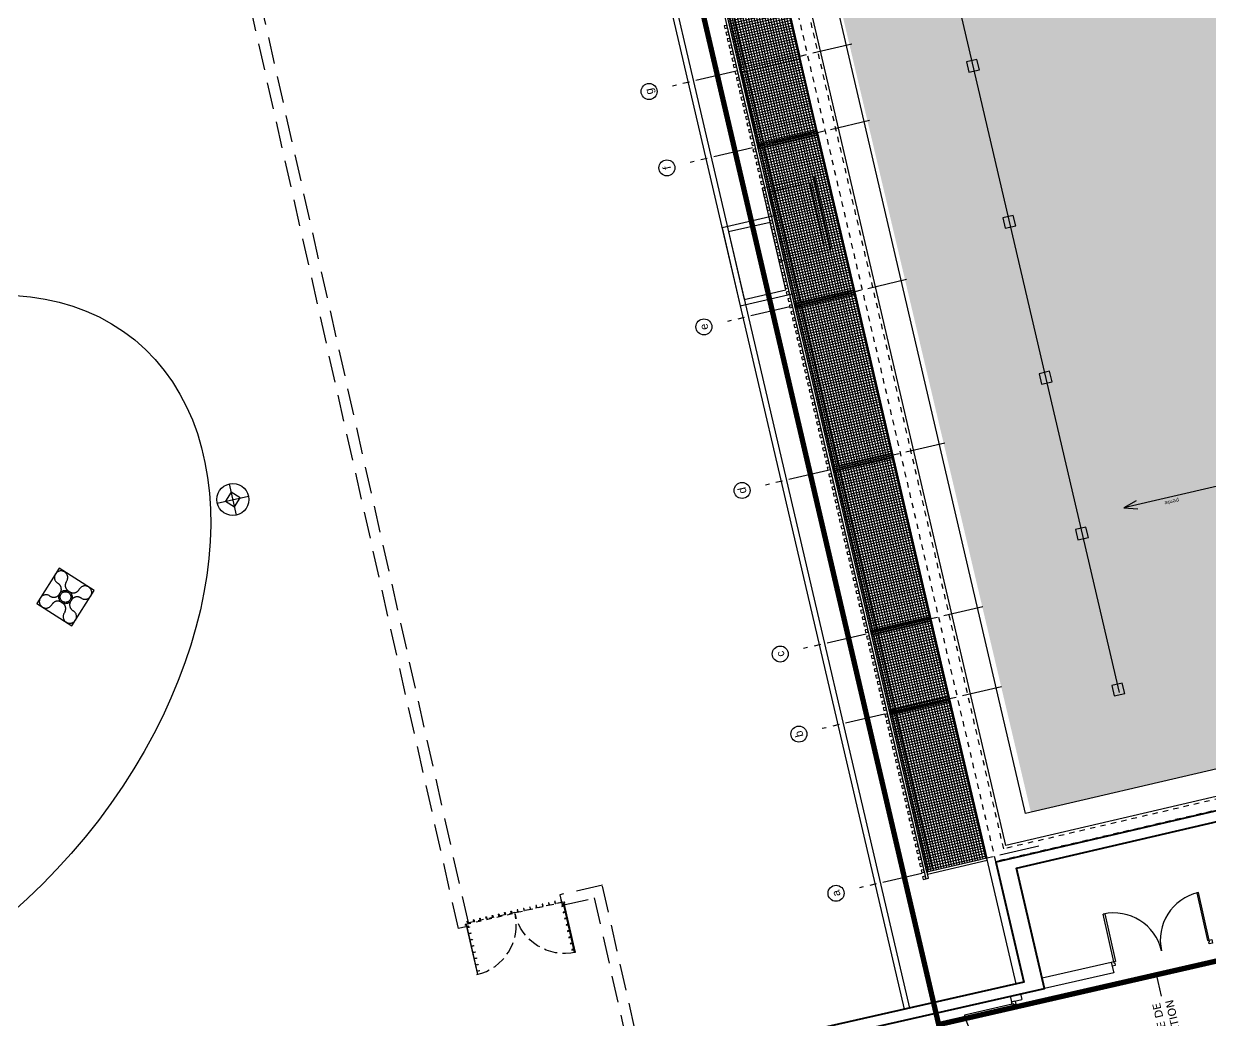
# Model space of a CAD drawing. Header units: metres. Extents: x 595957 to 596103, y 139647 to 139785.
# Drawn here: x 596054.42 to 596076.65, y 139675.33 to 139694.01 of the extents above; entities that cross this region are included whole.
import ezdxf
from ezdxf.enums import TextEntityAlignment as Align

# ---------------------------------------------------------------- set-up
doc = ezdxf.new("R2010")
doc.units = ezdxf.units.M
doc.header["$MEASUREMENT"] = 0
for name, pattern in [('01', [0.15, 0.1, -0.05]), ('03', [0.7, 0.5, -0.2]), ('AXES2', [1.125, 0.75, -0.125, 0.125, -0.125]), ('CACHEx2', [0.75, 0.5, -0.25]), ('DD2', [209.9734, 157.48, -26.2467, 0, -26.2467]), ('POINTILLE', [0.25, 0, -0.25])]:
    doc.linetypes.add(name, pattern=pattern)
for name, color, linetype in [('00-AXE-0.00', 14, 'AXES2'), ('01-SANITAIRE-0.15', 44, 'Continuous'), ('02-VU-POINT-05-0.10', 133, 'POINTILLE'), ('04-VEGET2-0.15', 80, 'Continuous'), ('06-TXT-DETAILS-DIVERS-02.20', 2, 'Continuous'), ('08-VU-0.08', 56, 'Continuous'), ('08-VU-0.13', 44, 'Continuous'), ('08-VU-0.20', 32, 'Continuous'), ('08-VU-0.30', 41, 'Continuous'), ('08-VU-0.35', 30, 'Continuous')]:
    doc.layers.add(name, color=color, linetype=linetype)
doc.layers.add('01-BETON-0.40', color=4, linetype='Continuous', lineweight=40)
doc.styles.add('locaux 20', font='verdana.ttf', dxfattribs={"height": 0.07})
doc.styles.get("Standard").update_dxf_attribs({"font": 'arial.ttf'})
pattern_1 = [(103.12127, (596100.814845, 139671.19803), (-0.04869459, -0.011350643), []), (193.12127, (596100.814845, 139671.19803), (0.011350643, -0.04869459), [])]

# ---------------------------------------------------------------- blocks, each defined once
blk = doc.blocks.new('P180')
for points in [[(-1.85, 0.915), (-1.85, 0), (-1.88, 0), (-1.88, 0.915)], [(-0.08, 0.915), (-0.08, 0), (-0.05, 0), (-0.05, 0.915)], [(0, 0), (0, -0.07), (-0.065, -0.07), (-0.065, -0.03), (-0.05, -0.03), (-0.05, 0)]]:
    blk.add_lwpolyline(points, close=True)
at = {"linetype": 'Continuous'}
blk.add_lwpolyline([(-1.93, 0), (-1.93, -0.07), (-1.865, -0.07), (-1.865, -0.03), (-1.88, -0.03), (-1.88, 0)], close=True, dxfattribs=at)
for centre, start, end in [((-1.88, 0), 0, 90), ((-0.05, 0), 90, 180)]:
    blk.add_arc(centre, 0.915, start, end)
at = {"linetype": 'Continuous', "text_generation_flag": 6}
blk.add_attdef('TEXTE', (-0.188, 0.598), '', height=0.08, rotation=90, dxfattribs=at)
blk = doc.blocks.new('A$C3E0B406B')
at = {"layer": '01-SANITAIRE-0.15'}
for points in [[(0.075, -0.25), (0, 0), (-0.075, -0.25)], [(0, -1.8), (0, 0)]]:
    blk.add_lwpolyline(points, dxfattribs=at)
at = {"layer": '01-SANITAIRE-0.15', "insert": (-0.083, -0.9), "char_height": 0.07, "width": 1.56851, "attachment_point": 5, "rotation": 90, "style": 'locaux 20'}
blk.add_mtext('pente ', dxfattribs=at)
blk = doc.blocks.new('A$C6BB47F20')
for points in [[(-0.038, 0.912), (-0.038, 0.902), (-0.078, 0.902), (-0.078, 0.912)], [(-0.027, 0.022), (-0.027, 0.967), (-0.038, 0.967), (-0.038, 0.022)], [(-0.038, 0.792), (-0.038, 0.782), (-0.078, 0.782), (-0.078, 0.792)], [(-0.038, 0.672), (-0.038, 0.662), (-0.078, 0.662), (-0.078, 0.672)], [(-0.038, 0.552), (-0.038, 0.542), (-0.078, 0.542), (-0.078, 0.552)], [(-0.038, 0.432), (-0.038, 0.422), (-0.078, 0.422), (-0.078, 0.432)], [(-0.038, 0.312), (-0.038, 0.302), (-0.078, 0.302), (-0.078, 0.312)], [(-0.038, 0.192), (-0.038, 0.182), (-0.078, 0.182), (-0.078, 0.192)], [(-0.038, 0.072), (-0.038, 0.062), (-0.078, 0.062), (-0.078, 0.072)]]:
    blk.add_lwpolyline(points, close=True)
at = {"linetype": '01', "ltscale": 0.25}
for points in [[(-0.02, 0), (-0.965, 0), (-0.965, -0.01), (-0.02, -0.01)], [(-0.91, -0.01), (-0.9, -0.01), (-0.9, -0.05), (-0.91, -0.05)], [(-0.79, -0.01), (-0.78, -0.01), (-0.78, -0.05), (-0.79, -0.05)], [(-0.67, -0.01), (-0.66, -0.01), (-0.66, -0.05), (-0.67, -0.05)], [(-0.55, -0.01), (-0.54, -0.01), (-0.54, -0.05), (-0.55, -0.05)], [(-0.43, -0.01), (-0.42, -0.01), (-0.42, -0.05), (-0.43, -0.05)], [(-0.31, -0.01), (-0.3, -0.01), (-0.3, -0.05), (-0.31, -0.05)], [(-0.19, -0.01), (-0.18, -0.01), (-0.18, -0.05), (-0.19, -0.05)], [(-0.07, -0.01), (-0.06, -0.01), (-0.06, -0.05), (-0.07, -0.05)]]:
    blk.add_lwpolyline(points, close=True, dxfattribs=at)
blk.add_circle((-0.013, 0.015), 0.005)
at = {"linetype": '03', "ltscale": 0.5}
blk.add_arc((-0.013, 0.015), 0.952, 90, 180, dxfattribs=at)

msp = doc.modelspace()

# ---------------------------------------------------------------- hatches: boundary and pattern name
at = {"layer": '04-VEGET2-0.15', "true_color": 0x999999}
h = msp.add_hatch(dxfattribs=at)
h.set_pattern_fill('GRASS', color=253, scale=0.25)
h.set_pattern_definition([(193.12127, (596100.81484, 139671.19803), (-0.1320308, -0.21229195), [0.046875, -0.3066784]), (148.12127, (596100.81484, 139671.19803), (-0.1320308, -0.212292), [0.046875, -0.203125]), (238.12127, (596100.81484, 139671.19803), (0.212292, -0.1320308), [0.046875, -0.203125])])
h.paths.add_polyline_path([(596073.292, 139679.229), (596065.542, 139712.036), (596076.314, 139714.546), (596083.966, 139681.717)])
h.paths.add_polyline_path([(596071.677, 139710.327), (596071.54, 139710.911), (596070.956, 139710.775), (596071.092, 139710.191)], flags=16)
h.paths.add_polyline_path([(596075.749, 139711.276), (596075.613, 139711.861), (596075.029, 139711.725), (596075.165, 139711.14)], flags=16)
at = {"layer": '08-VU-0.08'}
h = msp.add_hatch(dxfattribs=at)
h.set_pattern_fill('_USER', color=256, scale=0.05, double=1, pattern_type=0)
h.set_pattern_definition([(103.12127, (596102.25751, 139665.00895), (-0.04869459, -0.011350643), []), (193.12127, (596102.25751, 139665.00895), (0.011350643, -0.04869459), [])])
h.paths.add_polyline_path([(596067.149, 139696.115), (596068.269, 139696.376), (596068.963, 139693.396), (596067.843, 139693.135)])
h = msp.add_hatch(dxfattribs=at)
h.set_pattern_fill('_USER', color=256, scale=0.05, double=1, pattern_type=0)
h.set_pattern_definition(pattern_1)
h.paths.add_polyline_path([(596069.297, 139691.964), (596068.963, 139693.396), (596067.843, 139693.135), (596068.177, 139691.703)])
h = msp.add_hatch(dxfattribs=at)
h.set_pattern_fill('_USER', color=256, scale=0.05, double=1, pattern_type=0)
h.set_pattern_definition(pattern_1)
h.paths.add_polyline_path([(596068.872, 139688.723), (596068.177, 139691.703), (596069.297, 139691.964), (596069.992, 139688.984)])
h = msp.add_hatch(dxfattribs=at)
h.set_pattern_fill('_USER', color=256, scale=0.05, double=1, pattern_type=0)
h.set_pattern_definition([(103.12127, (596103.980536, 139657.61711), (-0.04869459, -0.011350643), []), (193.12127, (596103.980536, 139657.61711), (0.011350643, -0.04869459), [])])
h.paths.add_polyline_path([(596068.872, 139688.723), (596069.992, 139688.984), (596070.706, 139685.919), (596069.586, 139685.658)])
h = msp.add_hatch(dxfattribs=at)
h.set_pattern_fill('_USER', color=256, scale=0.05, double=1, pattern_type=0)
h.set_pattern_definition(pattern_1)
h.paths.add_polyline_path([(596069.586, 139685.658), (596070.706, 139685.919), (596071.421, 139682.853), (596070.301, 139682.592)])
h = msp.add_hatch(dxfattribs=at)
h.set_pattern_fill('_USER', color=256, scale=0.05, double=1, pattern_type=0)
h.set_pattern_definition(pattern_1)
h.paths.add_polyline_path([(596070.65, 139681.092), (596070.301, 139682.592), (596071.421, 139682.853), (596071.77, 139681.353)])
h = msp.add_hatch(dxfattribs=at)
h.set_pattern_fill('_USER', color=256, scale=0.05, double=1, pattern_type=0)
h.set_pattern_definition([(103.12127, (596105.760317, 139649.9818), (-0.04869459, -0.011350643), []), (193.12127, (596105.760317, 139649.9818), (0.011350643, -0.04869459), [])])
h.paths.add_polyline_path([(596070.65, 139681.092), (596071.77, 139681.353), (596072.466, 139678.368), (596071.346, 139678.107)])

# ---------------------------------------------------------------- linework, layer by layer
at = {"layer": '00-AXE-0.00'}
for p, q in [((596069.937, 139693.623), (596066.577, 139692.839)), ((596070.271, 139692.191), (596066.911, 139691.408)), ((596070.965, 139689.211), (596067.606, 139688.428)), ((596071.68, 139686.146), (596068.32, 139685.362)), ((596072.395, 139683.08), (596069.035, 139682.297)), ((596072.744, 139681.58), (596069.384, 139680.797)), ((596073.44, 139678.595), (596070.08, 139677.812))]:
    msp.add_line(p, q, dxfattribs=at)
at = {"layer": '00-AXE-0.00', "linetype": 'Continuous'}
for centre in [(596066.139, 139692.737), (596066.473, 139691.306), (596067.167, 139688.326), (596067.882, 139685.26), (596068.596, 139682.195), (596068.946, 139680.695), (596069.642, 139677.71)]:
    msp.add_circle(centre, 0.15, dxfattribs=at)
at = {"layer": '01-BETON-0.40'}
msp.add_lwpolyline([(596034.37, 139667.045), (596073.548, 139675.927), (596073.023, 139678.18), (596081.399, 139680.132), (596081.353, 139680.327), (596072.637, 139678.295), (596073.162, 139676.045), (596034.52, 139667.284)], dxfattribs=at)
at = {"layer": '02-VU-POINT-05-0.10', "ltscale": 0.25}
for points in [[(596072.635, 139678.305), (596064.642, 139712.596), (596076.874, 139715.447), (596084.867, 139681.156)], [(596072.784, 139678.545), (596064.882, 139712.446), (596076.724, 139715.207), (596084.627, 139681.306)]]:
    msp.add_lwpolyline(points, close=True, dxfattribs=at)
at = {"layer": '06-TXT-DETAILS-DIVERS-02.20', "color": 251, "linetype": '03', "true_color": 0x666666, "const_width": 0.1}
msp.add_lwpolyline([(596087.258, 139730.178), (596072.101, 139726.644), (596074.723, 139715.396), (596062.852, 139712.629), (596071.565, 139675.25), (596082.566, 139677.767), (596083.039, 139675.68), (596087.776, 139676.754), (596089.744, 139668.309), (596100.862, 139670.898)], dxfattribs=at)
at = {"layer": '06-TXT-DETAILS-DIVERS-02.20'}
msp.add_lwpolyline([(596075.641, 139676.195), (596075.737, 139675.78)], dxfattribs=at)
at = {"layer": '08-VU-0.08', "linetype": 'CACHEx2'}
msp.add_lwpolyline([(596053.56, 139717.891), (596062.762, 139677.093), (596062.567, 139677.049), (596053.365, 139717.847)], close=True, dxfattribs=at)
at = {"layer": '08-VU-0.08'}
for points in [[(596073.195, 139679.206), (596065.542, 139712.036), (596076.314, 139714.546), (596083.966, 139681.717)], [(596067.149, 139696.115), (596068.269, 139696.376), (596068.963, 139693.396), (596067.843, 139693.135)], [(596069.297, 139691.964), (596068.963, 139693.396), (596067.843, 139693.135), (596068.177, 139691.703)], [(596068.872, 139688.723), (596068.177, 139691.703), (596069.297, 139691.964), (596069.992, 139688.984)], [(596068.568, 139689.558), (596069.542, 139689.785), (596069.23, 139691.146), (596068.255, 139690.923)], [(596068.643, 139689.678), (596069.422, 139689.859), (596069.155, 139691.026), (596068.375, 139690.848)], [(596068.819, 139688.943), (596068.482, 139690.405), (596067.508, 139690.18), (596067.845, 139688.719)], [(596068.699, 139689.018), (596068.407, 139690.285), (596067.627, 139690.105), (596067.92, 139688.838)], [(596068.872, 139688.723), (596069.992, 139688.984), (596070.706, 139685.919), (596069.586, 139685.658)], [(596069.586, 139685.658), (596070.706, 139685.919), (596071.421, 139682.853), (596070.301, 139682.592)], [(596070.65, 139681.092), (596070.301, 139682.592), (596071.421, 139682.853), (596071.77, 139681.353)], [(596070.65, 139681.092), (596071.77, 139681.353), (596072.466, 139678.368), (596071.346, 139678.107)]]:
    msp.add_lwpolyline(points, close=True, dxfattribs=at)
at = {"layer": '08-VU-0.08', "linetype": 'CACHEx2'}
msp.add_lwpolyline([(596066.039, 139674.43), (596065.264, 139677.863), (596064.464, 139677.682), (596064.508, 139677.487), (596065.113, 139677.623), (596065.844, 139674.386)], dxfattribs=at)
at = {"layer": '08-VU-0.13'}
for p, q in [((596067.729, 139693.186), (596067.777, 139693.197)), ((596067.785, 139692.943), (596067.834, 139692.954)), ((596068.154, 139691.36), (596068.203, 139691.372)), ((596068.211, 139691.117), (596068.26, 139691.128)), ((596068.58, 139689.534), (596068.628, 139689.546)), ((596068.637, 139689.291), (596068.685, 139689.302)), ((596069.005, 139687.708), (596069.054, 139687.72)), ((596069.062, 139687.465), (596069.111, 139687.476)), ((596069.431, 139685.883), (596069.48, 139685.894)), ((596069.8, 139684.3), (596069.849, 139684.311)), ((596070.169, 139682.718), (596070.217, 139682.729)), ((596070.538, 139681.135), (596070.586, 139681.147)), ((596070.906, 139679.553), (596070.955, 139679.564))]:
    msp.add_line(p, q, dxfattribs=at)
for points in [[(596064.462, 139712.708), (596062.37, 139712.22), (596070.921, 139675.537)], [(596064.484, 139712.611), (596062.49, 139712.146), (596071.018, 139675.559)]]:
    msp.add_lwpolyline(points, dxfattribs=at)
for points in [[(596063.283, 139712.479), (596071.324, 139677.982), (596071.373, 139677.993), (596063.331, 139712.49)], [(596067.547, 139693.965), (596067.558, 139693.916), (596067.607, 139693.928), (596067.596, 139693.976)], [(596067.575, 139693.843), (596067.587, 139693.795), (596067.635, 139693.806), (596067.624, 139693.855)], [(596067.604, 139693.722), (596067.615, 139693.673), (596067.664, 139693.684), (596067.652, 139693.733)], [(596067.632, 139693.6), (596067.643, 139693.551), (596067.692, 139693.563), (596067.681, 139693.611)], [(596067.66, 139693.478), (596067.672, 139693.43), (596067.72, 139693.441), (596067.709, 139693.49)], [(596067.689, 139693.356), (596067.7, 139693.308), (596067.749, 139693.319), (596067.738, 139693.368)], [(596067.717, 139693.235), (596067.729, 139693.186), (596067.777, 139693.197), (596067.766, 139693.246)], [(596067.746, 139693.113), (596067.757, 139693.064), (596067.806, 139693.076), (596067.794, 139693.124)], [(596067.774, 139692.991), (596067.785, 139692.943), (596067.834, 139692.954), (596067.823, 139693.003)], [(596067.802, 139692.87), (596067.814, 139692.821), (596067.862, 139692.832), (596067.851, 139692.881)], [(596067.831, 139692.748), (596067.842, 139692.699), (596067.891, 139692.711), (596067.879, 139692.759)], [(596067.859, 139692.626), (596067.87, 139692.577), (596067.919, 139692.589), (596067.908, 139692.637)], [(596067.887, 139692.504), (596067.899, 139692.456), (596067.947, 139692.467), (596067.936, 139692.516)], [(596067.916, 139692.383), (596067.927, 139692.334), (596067.976, 139692.345), (596067.965, 139692.394)], [(596067.944, 139692.261), (596067.956, 139692.212), (596068.004, 139692.224), (596067.993, 139692.272)], [(596067.973, 139692.139), (596067.984, 139692.091), (596068.033, 139692.102), (596068.021, 139692.151)], [(596068.001, 139692.017), (596068.012, 139691.969), (596068.061, 139691.98), (596068.05, 139692.029)], [(596068.029, 139691.896), (596068.041, 139691.847), (596068.089, 139691.858), (596068.078, 139691.907)], [(596068.058, 139691.774), (596068.069, 139691.725), (596068.118, 139691.737), (596068.106, 139691.785)], [(596068.086, 139691.652), (596068.097, 139691.604), (596068.146, 139691.615), (596068.135, 139691.664)], [(596068.114, 139691.531), (596068.126, 139691.482), (596068.174, 139691.493), (596068.163, 139691.542)], [(596068.143, 139691.409), (596068.154, 139691.36), (596068.203, 139691.372), (596068.192, 139691.42)], [(596068.171, 139691.287), (596068.183, 139691.238), (596068.231, 139691.25), (596068.22, 139691.298)], [(596068.2, 139691.165), (596068.211, 139691.117), (596068.26, 139691.128), (596068.248, 139691.177)], [(596068.228, 139691.044), (596068.239, 139690.995), (596068.288, 139691.006), (596068.277, 139691.055)], [(596068.256, 139690.922), (596068.268, 139690.873), (596068.316, 139690.885), (596068.305, 139690.933)], [(596068.285, 139690.8), (596068.296, 139690.752), (596068.345, 139690.763), (596068.333, 139690.812)], [(596068.313, 139690.679), (596068.324, 139690.63), (596068.373, 139690.641), (596068.362, 139690.69)], [(596068.341, 139690.557), (596068.353, 139690.508), (596068.401, 139690.519), (596068.39, 139690.568)], [(596068.37, 139690.435), (596068.381, 139690.386), (596068.43, 139690.398), (596068.418, 139690.446)], [(596068.398, 139690.313), (596068.41, 139690.265), (596068.458, 139690.276), (596068.447, 139690.325)], [(596068.427, 139690.192), (596068.438, 139690.143), (596068.487, 139690.154), (596068.475, 139690.203)], [(596068.455, 139690.07), (596068.466, 139690.021), (596068.515, 139690.033), (596068.504, 139690.081)], [(596068.483, 139689.948), (596068.495, 139689.899), (596068.543, 139689.911), (596068.532, 139689.96)], [(596068.512, 139689.826), (596068.523, 139689.778), (596068.572, 139689.789), (596068.56, 139689.838)], [(596068.54, 139689.705), (596068.551, 139689.656), (596068.6, 139689.667), (596068.589, 139689.716)], [(596068.568, 139689.583), (596068.58, 139689.534), (596068.628, 139689.546), (596068.617, 139689.594)], [(596068.597, 139689.461), (596068.608, 139689.413), (596068.657, 139689.424), (596068.645, 139689.473)], [(596068.625, 139689.34), (596068.637, 139689.291), (596068.685, 139689.302), (596068.674, 139689.351)], [(596068.654, 139689.218), (596068.665, 139689.169), (596068.714, 139689.18), (596068.702, 139689.229)], [(596068.682, 139689.096), (596068.693, 139689.047), (596068.742, 139689.059), (596068.731, 139689.107)], [(596068.71, 139688.974), (596068.722, 139688.926), (596068.77, 139688.937), (596068.759, 139688.986)], [(596068.739, 139688.853), (596068.75, 139688.804), (596068.799, 139688.815), (596068.787, 139688.864)], [(596068.767, 139688.731), (596068.778, 139688.682), (596068.827, 139688.694), (596068.816, 139688.742)], [(596068.795, 139688.609), (596068.807, 139688.561), (596068.855, 139688.572), (596068.844, 139688.621)], [(596068.824, 139688.487), (596068.835, 139688.439), (596068.884, 139688.45), (596068.872, 139688.499)], [(596068.852, 139688.366), (596068.864, 139688.317), (596068.912, 139688.328), (596068.901, 139688.377)], [(596068.881, 139688.244), (596068.892, 139688.195), (596068.941, 139688.207), (596068.929, 139688.255)], [(596068.909, 139688.122), (596068.92, 139688.074), (596068.969, 139688.085), (596068.958, 139688.134)], [(596068.937, 139688.001), (596068.949, 139687.952), (596068.997, 139687.963), (596068.986, 139688.012)], [(596068.966, 139687.879), (596068.977, 139687.83), (596069.026, 139687.842), (596069.014, 139687.89)], [(596068.994, 139687.757), (596069.005, 139687.708), (596069.054, 139687.72), (596069.043, 139687.768)], [(596069.022, 139687.635), (596069.034, 139687.587), (596069.082, 139687.598), (596069.071, 139687.647)], [(596069.051, 139687.514), (596069.062, 139687.465), (596069.111, 139687.476), (596069.099, 139687.525)], [(596069.079, 139687.392), (596069.09, 139687.343), (596069.139, 139687.355), (596069.128, 139687.403)], [(596069.108, 139687.27), (596069.119, 139687.222), (596069.168, 139687.233), (596069.156, 139687.282)], [(596069.136, 139687.148), (596069.147, 139687.1), (596069.196, 139687.111), (596069.185, 139687.16)], [(596069.164, 139687.027), (596069.176, 139686.978), (596069.224, 139686.989), (596069.213, 139687.038)], [(596069.193, 139686.905), (596069.204, 139686.856), (596069.253, 139686.868), (596069.241, 139686.916)], [(596069.221, 139686.783), (596069.232, 139686.735), (596069.281, 139686.746), (596069.27, 139686.795)], [(596069.249, 139686.662), (596069.261, 139686.613), (596069.309, 139686.624), (596069.298, 139686.673)], [(596069.278, 139686.54), (596069.289, 139686.491), (596069.338, 139686.503), (596069.326, 139686.551)], [(596069.306, 139686.418), (596069.317, 139686.369), (596069.366, 139686.381), (596069.355, 139686.429)], [(596069.335, 139686.296), (596069.346, 139686.248), (596069.395, 139686.259), (596069.383, 139686.308)], [(596069.363, 139686.175), (596069.374, 139686.126), (596069.423, 139686.137), (596069.412, 139686.186)], [(596069.391, 139686.053), (596069.403, 139686.004), (596069.451, 139686.016), (596069.44, 139686.064)], [(596069.42, 139685.931), (596069.431, 139685.883), (596069.48, 139685.894), (596069.468, 139685.943)], [(596069.448, 139685.809), (596069.459, 139685.761), (596069.508, 139685.772), (596069.497, 139685.821)], [(596069.476, 139685.688), (596069.488, 139685.639), (596069.536, 139685.65), (596069.525, 139685.699)], [(596069.505, 139685.566), (596069.516, 139685.517), (596069.565, 139685.529), (596069.553, 139685.577)], [(596069.533, 139685.444), (596069.544, 139685.396), (596069.593, 139685.407), (596069.582, 139685.456)], [(596069.562, 139685.323), (596069.573, 139685.274), (596069.622, 139685.285), (596069.61, 139685.334)], [(596069.59, 139685.201), (596069.601, 139685.152), (596069.65, 139685.164), (596069.639, 139685.212)], [(596069.618, 139685.079), (596069.63, 139685.03), (596069.678, 139685.042), (596069.667, 139685.091)], [(596069.647, 139684.957), (596069.658, 139684.909), (596069.707, 139684.92), (596069.695, 139684.969)], [(596069.675, 139684.836), (596069.686, 139684.787), (596069.735, 139684.798), (596069.724, 139684.847)], [(596069.703, 139684.714), (596069.715, 139684.665), (596069.763, 139684.677), (596069.752, 139684.725)], [(596069.732, 139684.592), (596069.743, 139684.544), (596069.792, 139684.555), (596069.78, 139684.604)], [(596069.76, 139684.471), (596069.771, 139684.422), (596069.82, 139684.433), (596069.809, 139684.482)], [(596069.788, 139684.349), (596069.8, 139684.3), (596069.849, 139684.311), (596069.837, 139684.36)], [(596069.817, 139684.227), (596069.828, 139684.178), (596069.877, 139684.19), (596069.866, 139684.238)], [(596069.845, 139684.105), (596069.857, 139684.057), (596069.905, 139684.068), (596069.894, 139684.117)], [(596069.874, 139683.984), (596069.885, 139683.935), (596069.934, 139683.946), (596069.922, 139683.995)], [(596069.902, 139683.862), (596069.913, 139683.813), (596069.962, 139683.825), (596069.951, 139683.873)], [(596069.93, 139683.74), (596069.942, 139683.692), (596069.99, 139683.703), (596069.979, 139683.752)], [(596069.959, 139683.618), (596069.97, 139683.57), (596070.019, 139683.581), (596070.007, 139683.63)], [(596069.987, 139683.497), (596069.998, 139683.448), (596070.047, 139683.459), (596070.036, 139683.508)], [(596070.015, 139683.375), (596070.027, 139683.326), (596070.076, 139683.338), (596070.064, 139683.386)], [(596070.044, 139683.253), (596070.055, 139683.205), (596070.104, 139683.216), (596070.093, 139683.265)], [(596070.072, 139683.132), (596070.084, 139683.083), (596070.132, 139683.094), (596070.121, 139683.143)], [(596070.101, 139683.01), (596070.112, 139682.961), (596070.161, 139682.973), (596070.149, 139683.021)], [(596070.129, 139682.888), (596070.14, 139682.839), (596070.189, 139682.851), (596070.178, 139682.899)], [(596070.157, 139682.766), (596070.169, 139682.718), (596070.217, 139682.729), (596070.206, 139682.778)], [(596070.186, 139682.645), (596070.197, 139682.596), (596070.246, 139682.607), (596070.234, 139682.656)], [(596070.214, 139682.523), (596070.225, 139682.474), (596070.274, 139682.486), (596070.263, 139682.534)], [(596070.242, 139682.401), (596070.254, 139682.353), (596070.303, 139682.364), (596070.291, 139682.413)], [(596070.271, 139682.279), (596070.282, 139682.231), (596070.331, 139682.242), (596070.32, 139682.291)], [(596070.299, 139682.158), (596070.311, 139682.109), (596070.359, 139682.12), (596070.348, 139682.169)], [(596070.328, 139682.036), (596070.339, 139681.987), (596070.388, 139681.999), (596070.376, 139682.047)], [(596070.356, 139681.914), (596070.367, 139681.866), (596070.416, 139681.877), (596070.405, 139681.926)], [(596070.384, 139681.793), (596070.396, 139681.744), (596070.444, 139681.755), (596070.433, 139681.804)], [(596070.413, 139681.671), (596070.424, 139681.622), (596070.473, 139681.634), (596070.461, 139681.682)], [(596070.441, 139681.549), (596070.452, 139681.5), (596070.501, 139681.512), (596070.49, 139681.56)], [(596070.469, 139681.427), (596070.481, 139681.379), (596070.53, 139681.39), (596070.518, 139681.439)], [(596070.498, 139681.306), (596070.509, 139681.257), (596070.558, 139681.268), (596070.547, 139681.317)], [(596070.526, 139681.184), (596070.538, 139681.135), (596070.586, 139681.147), (596070.575, 139681.195)], [(596070.555, 139681.062), (596070.566, 139681.014), (596070.615, 139681.025), (596070.603, 139681.074)], [(596070.583, 139680.941), (596070.594, 139680.892), (596070.643, 139680.903), (596070.632, 139680.952)], [(596070.611, 139680.819), (596070.623, 139680.77), (596070.671, 139680.781), (596070.66, 139680.83)], [(596070.64, 139680.697), (596070.651, 139680.648), (596070.7, 139680.66), (596070.688, 139680.708)], [(596070.668, 139680.575), (596070.679, 139680.527), (596070.728, 139680.538), (596070.717, 139680.587)], [(596070.696, 139680.454), (596070.708, 139680.405), (596070.757, 139680.416), (596070.745, 139680.465)], [(596070.725, 139680.332), (596070.736, 139680.283), (596070.785, 139680.295), (596070.774, 139680.343)], [(596070.753, 139680.21), (596070.765, 139680.161), (596070.813, 139680.173), (596070.802, 139680.222)], [(596070.782, 139680.088), (596070.793, 139680.04), (596070.842, 139680.051), (596070.83, 139680.1)], [(596070.81, 139679.967), (596070.821, 139679.918), (596070.87, 139679.929), (596070.859, 139679.978)], [(596070.838, 139679.845), (596070.85, 139679.796), (596070.898, 139679.808), (596070.887, 139679.856)], [(596070.867, 139679.723), (596070.878, 139679.675), (596070.927, 139679.686), (596070.915, 139679.735)], [(596070.895, 139679.602), (596070.906, 139679.553), (596070.955, 139679.564), (596070.944, 139679.613)], [(596070.923, 139679.48), (596070.935, 139679.431), (596070.983, 139679.442), (596070.972, 139679.491)], [(596070.952, 139679.358), (596070.963, 139679.309), (596071.012, 139679.321), (596071.001, 139679.369)], [(596070.98, 139679.236), (596070.992, 139679.188), (596071.04, 139679.199), (596071.029, 139679.248)], [(596071.009, 139679.115), (596071.02, 139679.066), (596071.069, 139679.077), (596071.057, 139679.126)], [(596071.037, 139678.993), (596071.048, 139678.944), (596071.097, 139678.956), (596071.086, 139679.004)], [(596071.065, 139678.871), (596071.077, 139678.823), (596071.125, 139678.834), (596071.114, 139678.883)], [(596071.094, 139678.749), (596071.105, 139678.701), (596071.154, 139678.712), (596071.142, 139678.761)], [(596071.122, 139678.628), (596071.133, 139678.579), (596071.182, 139678.59), (596071.171, 139678.639)], [(596071.15, 139678.506), (596071.162, 139678.457), (596071.21, 139678.469), (596071.199, 139678.517)], [(596071.179, 139678.384), (596071.19, 139678.336), (596071.239, 139678.347), (596071.228, 139678.396)], [(596071.207, 139678.263), (596071.219, 139678.214), (596071.267, 139678.225), (596071.256, 139678.274)], [(596071.236, 139678.141), (596071.247, 139678.092), (596071.296, 139678.104), (596071.284, 139678.152)], [(596071.264, 139678.019), (596071.275, 139677.97), (596071.324, 139677.982), (596071.313, 139678.03)]]:
    msp.add_lwpolyline(points, close=True, dxfattribs=at)
at = {"layer": '08-VU-0.20'}
for p, q in [((596068.12, 139710.747), (596074.944, 139681.473)), ((596058.407, 139684.797, 60.628), (596058.276, 139685.382, 60.628)), ((596058.049, 139685.024, 60.628), (596058.634, 139685.155, 60.628))]:
    msp.add_line(p, q, dxfattribs=at)
at = {"layer": '08-VU-0.20', "color": 251, "true_color": 0x666666}
for p, q in [((596074.8, 139676.416), (596073.503, 139676.122)), ((596074.8, 139676.416), (596074.844, 139676.221)), ((596074.844, 139676.221), (596073.548, 139675.927)), ((596072.906, 139675.782), (596072.929, 139675.679)), ((596072.929, 139675.679), (596073.124, 139675.723)), ((596073.101, 139675.826), (596073.124, 139675.723))]:
    msp.add_line(p, q, dxfattribs=at)
at = {"layer": '08-VU-0.20'}
for points in [[(596067.868, 139693.181), (596067.946, 139693.2), (596067.27, 139696.102), (596067.192, 139696.084)], [(596067.834, 139693.174), (596067.852, 139693.096), (596068.972, 139693.357), (596068.954, 139693.435)], [(596072.132, 139693.097), (596072.327, 139693.142), (596072.281, 139693.337), (596072.087, 139693.292)], [(596068.202, 139691.75), (596068.28, 139691.768), (596067.964, 139693.122), (596067.886, 139693.104)], [(596068.168, 139691.742), (596068.186, 139691.664), (596069.306, 139691.925), (596069.288, 139692.003)], [(596068.897, 139688.77), (596068.975, 139688.788), (596068.298, 139691.69), (596068.22, 139691.672)], [(596072.813, 139690.175), (596073.008, 139690.22), (596072.962, 139690.415), (596072.768, 139690.37)], [(596068.863, 139688.762), (596068.881, 139688.684), (596070.001, 139688.945), (596069.982, 139689.023)], [(596069.611, 139685.704), (596069.689, 139685.723), (596068.993, 139688.71), (596068.915, 139688.692)], [(596073.494, 139687.253), (596073.689, 139687.299), (596073.643, 139687.494), (596073.449, 139687.448)], [(596069.577, 139685.696), (596069.595, 139685.619), (596070.715, 139685.88), (596070.697, 139685.958)], [(596070.326, 139682.639), (596070.404, 139682.657), (596069.707, 139685.645), (596069.629, 139685.626)], [(596074.175, 139684.332), (596074.37, 139684.377), (596074.325, 139684.572), (596074.13, 139684.526)], [(596070.292, 139682.631), (596070.31, 139682.553), (596071.43, 139682.814), (596071.412, 139682.892)], [(596070.675, 139681.139), (596070.753, 139681.157), (596070.422, 139682.579), (596070.344, 139682.561)], [(596074.856, 139681.41), (596075.051, 139681.455), (596075.006, 139681.65), (596074.811, 139681.605)], [(596070.641, 139681.131), (596070.659, 139681.053), (596071.779, 139681.314), (596071.761, 139681.392)], [(596071.371, 139678.154), (596071.449, 139678.172), (596070.771, 139681.08), (596070.693, 139681.061)], [(596071.337, 139678.146), (596071.355, 139678.068), (596072.475, 139678.33), (596072.457, 139678.407)]]:
    msp.add_lwpolyline(points, close=True, dxfattribs=at)
at = {"layer": '08-VU-0.20', "elevation": 60.628}
msp.add_lwpolyline([(596058.373, 139684.952), (596058.479, 139685.121), (596058.31, 139685.228), (596058.204, 139685.059)], close=True, dxfattribs=at)
at = {"layer": '08-VU-0.20', "linetype": 'DD2', "elevation": 0}
msp.add_lwpolyline([(596055.325, 139682.725), (596055.742, 139683.384), (596055.083, 139683.801), (596054.666, 139683.142)], close=True, dxfattribs=at)
for points in [[(596055.271, 139683.369, -0.448569), (596055.218, 139683.549, 2.639841), (596055.055, 139683.523, -0.448569), (596055.107, 139683.343, 0.997779)], [(596055.271, 139683.369, 0.448569), (596055.456, 139683.399, -2.639841), (596055.503, 139683.239, 0.448569), (596055.317, 139683.209, -0.997779)], [(596055.137, 139683.157, 0.448569), (596054.952, 139683.127, -2.639841), (596054.905, 139683.286, 0.448569), (596055.09, 139683.316, -0.997779)], [(596055.137, 139683.157, -0.448569), (596055.189, 139682.977, 2.639841), (596055.353, 139683.003, -0.448569), (596055.301, 139683.183, 0.997779)]]:
    msp.add_lwpolyline(points, format="xyb", dxfattribs=at)
at = {"layer": '08-VU-0.20'}
msp.add_circle((596058.341, 139685.09, 60.628), 0.3, dxfattribs=at)
at = {"layer": '08-VU-0.20', "linetype": 'DD2'}
for radius in [0.125, 0.1]:
    msp.add_circle((596055.204, 139683.263, 0), radius, dxfattribs=at)
msp.add_arc((596055.742, 139683.384, 0), 1.1, 192.5138, 192.8358, dxfattribs=at)
at = {"layer": '08-VU-0.20'}
msp.add_ellipse((596051.557, 139682.051, 0), major_axis=(-4.944, -6.029), ratio=0.665702, start_param=-1.570796, end_param=4.712389, dxfattribs=at)
at = {"layer": '08-VU-0.30'}
msp.add_lwpolyline([(596072.822, 139678.605), (596064.942, 139712.409), (596076.687, 139715.147), (596084.567, 139681.343)], close=True, dxfattribs=at)
at = {"layer": '08-VU-0.35'}
msp.add_lwpolyline([(596073.015, 139676.012), (596064.462, 139712.708), (596075.743, 139715.338)], dxfattribs=at)

# ---------------------------------------------------------------- block references
at = {"color": 2, "rotation": 103.1212703830424}
msp.add_blockref('A$C3E0B406B', (596075.036, 139684.933), dxfattribs=at)
at = {"layer": '08-VU-0.08', "linetype": 'CACHEx2', "xscale": -1, "rotation": 192.709843383508}
msp.add_blockref('A$C6BB47F20', (596064.566, 139677.551), dxfattribs=at)
at = {"layer": '08-VU-0.08', "linetype": 'CACHEx2', "rotation": 192.7098433756569}
msp.add_blockref('A$C6BB47F20', (596062.683, 139677.127), dxfattribs=at)
at = {"layer": '08-VU-0.20', "color": 251, "true_color": 0x666666}
for p, rotation in [((596076.682, 139676.843), 12.77411301218299), ((596072.929, 139675.679), 102.7482358794979)]:
    msp.add_blockref('P180', p, dxfattribs=dict(at, rotation=rotation))

# ---------------------------------------------------------------- texts
at = {"layer": '00-AXE-0.00'}
for s, p in [('g', (596066.139, 139692.737)), ('f', (596066.473, 139691.306)), ('e', (596067.167, 139688.326)), ('d', (596067.882, 139685.26)), ('c', (596068.596, 139682.195)), ('b', (596068.946, 139680.695)), ('a', (596069.642, 139677.71))]:
    msp.add_text(s, height=0.15, rotation=103.1213, dxfattribs=at).set_placement(p, align=Align.MIDDLE_CENTER)
at = {"layer": '06-TXT-DETAILS-DIVERS-02.20', "insert": (596075.76, 139675.683), "char_height": 0.15, "width": 3.00404, "attachment_point": 6, "rotation": 103.1213, "style": 'locaux 20'}
msp.add_mtext('LIMITE DE\\PPRESTATION', dxfattribs=at)

doc.saveas('drawing.dxf')
